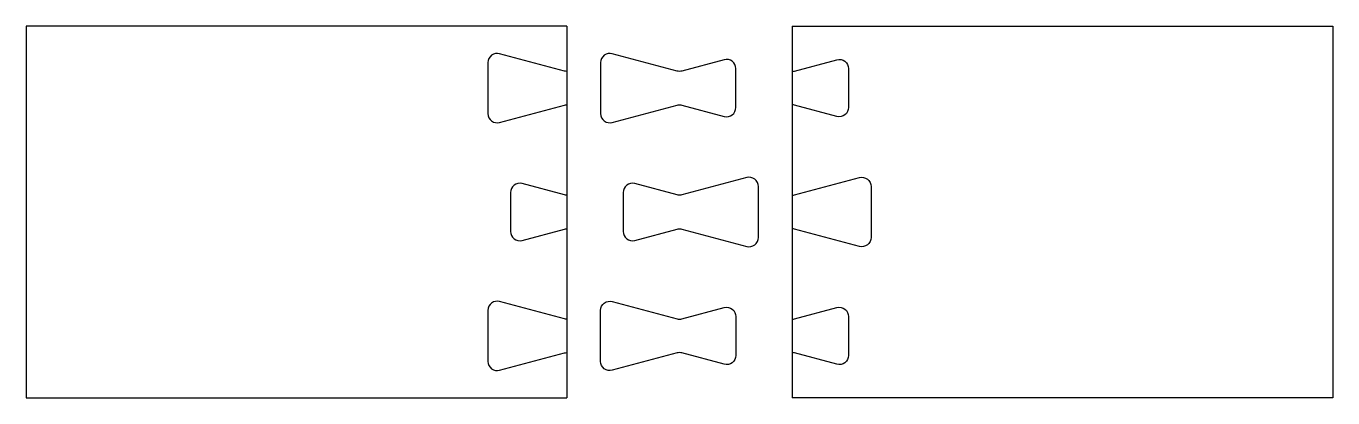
# Model space of a CAD drawing. Extents: x 290 to 870, y -247 to -82.
import ezdxf

# ---------------------------------------------------------------- set-up
doc = ezdxf.new("R2010")
doc.units = 0
doc.layers.add('1', color=7, linetype='CONTINUOUS')

msp = doc.modelspace()

# ---------------------------------------------------------------- linework, layer by layer
at = {"layer": '1', "color": 7, "linetype": 'CONTINUOUS'}
for p, q in [((529.9971, -102.57417), (529.9971, -117.42749)), ((629.9971, -102.57417), (629.9971, -117.42749)), ((529.9971, -157.57251), (529.9971, -172.42583)), ((629.9971, -157.57251), (629.9971, -172.42583)), ((529.9971, -212.57085), (529.9971, -227.42417)), ((629.9971, -212.57085), (629.9971, -227.42417))]:
    msp.add_line(p, q, dxfattribs=at)
for points in [[(529.9971, -82.49916), (289.9971, -82.49916), (289.9971, -82.49916), (289.9971, -247.49917), (289.9971, -247.49917), (529.9971, -247.49917)], [(629.9971, -82.49916), (869.9971, -82.49916), (869.9971, -82.49916), (869.9971, -247.49917), (869.9971, -247.49917), (629.9971, -247.49917)]]:
    msp.add_lwpolyline(points, dxfattribs=at)
for points in [[(529.9971, -82.49916), (529.9971, -102.57417), (529.9971, -102.574163, -0.065543), (528.935942, -102.434459), (528.93594, -102.43445), (500.15826, -94.72351), (500.158258, -94.723503, 0.493145), (494.9971, -98.683799), (494.9971, -98.68379), (494.9971, -121.31785), (494.9971, -121.317852, 0.493145), (500.158257, -125.278148), (500.15826, -125.27815), (528.93595, -117.56719), (528.935952, -117.567191, -0.065543), (529.9971, -117.427487), (529.9971, -117.427487, 0.000001), (529.997087, -117.427487), (529.9971, -117.42749), (529.9971, -157.57251), (529.9971, -157.572503, -0.065544), (528.935932, -157.432798), (528.93593, -157.43279), (510.15826, -152.40133), (510.158258, -152.401334, 0.493145), (504.9971, -156.36163), (504.9971, -156.36163), (504.9971, -173.63671), (504.9971, -173.636701, 0.493145), (510.158258, -177.596997), (510.15826, -177.59699), (528.93594, -172.56553), (528.935942, -172.565531, -0.065543), (529.9971, -172.425827), (529.9971, -172.42583), (529.9971, -212.57085), (529.9971, -212.570843, -0.065543), (528.935942, -212.431139), (528.93594, -212.43113), (500.15826, -204.72019), (500.158258, -204.720183, 0.493145), (494.9971, -208.680479), (494.9971, -208.68047), (494.9971, -231.31453), (494.9971, -231.314532, 0.493145), (500.158257, -235.274828), (500.15826, -235.27483), (528.93595, -227.56387), (528.935952, -227.563871, -0.065543), (529.9971, -227.424167), (529.9971, -227.42417), (529.9971, -247.49917)], [(629.9971, -82.49916), (629.9971, -102.57417), (629.9971, -102.574163, 0.065543), (631.058258, -102.434459), (631.05826, -102.43445), (649.83594, -97.40299), (649.835942, -97.402993, -0.493145), (654.9971, -101.363289), (654.9971, -101.36329), (654.9971, -118.63837), (654.9971, -118.63836, -0.493145), (649.835942, -122.598656), (649.83594, -122.59865), (631.05827, -117.56719), (631.058268, -117.567192, 0.065544), (629.9971, -117.427487), (629.9971, -117.42749), (629.9971, -157.57251), (629.9971, -157.572503, 0.065543), (631.058248, -157.432799), (631.05825, -157.43279), (659.83594, -149.72185), (659.835943, -149.721842, -0.493145), (664.9971, -153.682138), (664.9971, -153.68213), (664.9971, -176.31619), (664.9971, -176.316191, -0.493145), (659.835942, -180.276487), (659.83594, -180.27649), (631.05826, -172.56553), (631.058258, -172.565531, 0.065543), (629.9971, -172.425827), (629.9971, -172.42583), (629.9971, -212.57085), (629.9971, -212.570843, 0.065543), (631.058258, -212.431139), (631.05826, -212.43113), (649.83594, -207.39967), (649.835942, -207.399673, -0.493145), (654.9971, -211.359969), (654.9971, -211.35997), (654.9971, -228.63505), (654.9971, -228.63504, -0.493145), (649.835942, -232.595336), (649.83594, -232.59533), (631.05827, -227.56387), (631.058268, -227.563872, 0.065544), (629.9971, -227.424167), (629.9971, -227.42417), (629.9971, -247.49917)]]:
    msp.add_lwpolyline(points, format="xyb", dxfattribs=at)
for points in [[(578.93594, -102.43445), (550.15826, -94.72351), (550.158258, -94.723503, 0.493145), (544.9971, -98.683799), (544.9971, -98.68379), (544.9971, -121.31785), (544.9971, -121.317852, 0.493145), (550.158257, -125.278148), (550.15826, -125.27815), (578.93595, -117.56719), (578.935952, -117.567191, -0.131652), (581.058268, -117.567192), (581.05827, -117.56719), (599.83594, -122.59865), (599.835942, -122.598656, 0.493145), (604.9971, -118.63836), (604.9971, -118.63837), (604.9971, -101.36329), (604.9971, -101.363289, 0.493145), (599.835942, -97.402993), (599.83594, -97.40299), (581.05826, -102.43445), (581.058258, -102.434459, -0.131652), (578.93594, -102.43446)], [(578.93593, -157.43279), (560.15826, -152.40133), (560.158258, -152.401334, 0.493145), (554.9971, -156.36163), (554.9971, -156.36163), (554.9971, -173.63671), (554.9971, -173.636701, 0.493145), (560.158258, -177.596997), (560.15826, -177.59699), (578.93594, -172.56553), (578.935942, -172.565531, -0.131652), (581.058258, -172.565531), (581.05826, -172.56553), (609.83594, -180.27649), (609.835942, -180.276487, 0.493145), (614.9971, -176.316191), (614.9971, -176.31619), (614.9971, -153.68213), (614.9971, -153.682138, 0.493145), (609.835943, -149.721842), (609.83594, -149.72185), (581.05825, -157.43279), (581.058248, -157.432799, -0.131652), (578.93593, -157.4328)], [(550.15826, -204.72019), (578.93594, -212.43113), (578.935942, -212.431139, 0.131652), (581.058258, -212.431139), (581.05826, -212.43113), (599.83594, -207.39967), (599.835942, -207.399673, -0.493145), (604.9971, -211.359969), (604.9971, -211.35997), (604.9971, -228.63505), (604.9971, -228.63504, -0.493145), (599.835942, -232.595336), (599.83594, -232.59533), (581.05827, -227.56387), (581.058268, -227.563872, 0.131652), (578.935952, -227.563871), (578.93595, -227.56387), (550.15826, -235.27483), (550.158257, -235.274828, -0.493145), (544.9971, -231.314532), (544.9971, -231.31453), (544.9971, -208.68047), (544.9971, -208.680479, -0.493145), (550.15826, -204.72018)]]:
    msp.add_lwpolyline(points, format="xyb", close=True, dxfattribs=at)

doc.saveas('drawing.dxf')
